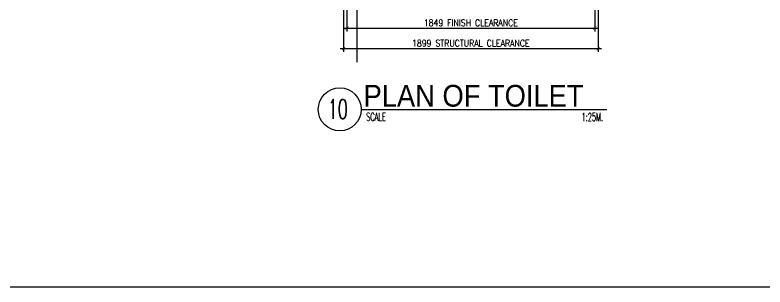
# Model space of a CAD drawing. Extents: x -233600 to -204723, y 196485 to 216410.
# Drawn here: x -228003 to -222405, y 196485 to 198512 of the extents above; entities that cross this region are included whole.
import ezdxf

# ---------------------------------------------------------------- set-up
doc = ezdxf.new("R2010")
doc.units = 0
doc.header["$LTSCALE"] = 500
doc.header["$MEASUREMENT"] = 0
doc.linetypes.add('CENTERX2', pattern=[4, 2.5, -0.5, 0.5, -0.5])
doc.layers.get('0').update_dxf_attribs({"linetype": 'CONTINUOUS'})
doc.layers.get('DEFPOINTS').update_dxf_attribs({"linetype": 'CONTINUOUS'})
for name, color, linetype in [('AXES', 11, 'CENTERX2'), ('Dimout', 4, 'CONTINUOUS'), ('SANI', 2, 'CONTINUOUS'), ('TITLE', 1, 'CONTINUOUS'), ('TXT', 2, 'CONTINUOUS'), ('TXT1', 2, 'CONTINUOUS')]:
    doc.layers.add(name, color=color, linetype=linetype)
doc.styles.add('DIM', font='simplex.shx', dxfattribs={"width": 0.85})
doc.styles.add('ROMANS', font='romans.shx', dxfattribs={"width": 0.6})
doc.styles.add('TTXT', font='swisse.ttf', dxfattribs={"width": 0.9})
doc.dimstyles.new('DIM1-25', dxfattribs={"dimscale": 25, "dimtxt": 2, "dimasz": 1, "dimexe": 1, "dimexo": 1, "dimgap": 0.6, "dimtad": 1, "dimdec": 0, "dimdsep": 46, "dimtxsty": 'DIM', "dimblk1": 'ARCHTICK', "dimblk2": 'ARCHTICK', "dimsah": 1, "dimcen": 0.09, "dimdle": 1, "dimclrd": 256, "dimclrt": 2, "dimadec": 0, "dimazin": 0, "dimtfac": 1, "dimtdec": 0, "dimtix": 1, "dimtmove": 1, "dimatfit": 3, "dimldrblk": 'ARCHTICK', "dimfxl": 0, "dimtvp": 2, "dimtolj": 1, "dimtzin": 0, "dimarcsym": 0})

# ---------------------------------------------------------------- blocks, each defined once
blk = doc.blocks.new('A0-BOX')
at = {"layer": 'TITLE'}
blk.add_line((0, 0), (113.3, 0), dxfattribs=at)
blk = doc.blocks.new('_ARCHTICK')
at = {"color": 0, "linetype": 'ByBlock', "const_width": 0.15}
blk.add_lwpolyline([(-0.5, -0.5), (0.5, 0.5)], dxfattribs=at)
blk = doc.blocks.new('*D152')
at = {"layer": 'DEFPOINTS', "color": 0}
for p in [(-225550.2, 199479.7), (-223651.1, 199129.7), (-223651.1, 198261.5)]:
    blk.add_point(p, dxfattribs=at)
at = {"layer": 'Dimout', "color": 0, "lineweight": -2}
for p, q in [((-225550.2, 199454.7), (-225550.2, 198236.5)), ((-223651.1, 199104.7), (-223651.1, 198236.5))]:
    blk.add_line(p, q, dxfattribs=at)
at = {"layer": 'Dimout', "lineweight": -2}
blk.add_line((-225575.2, 198261.5), (-223626.1, 198261.5), dxfattribs=at)
at = {"layer": 'Dimout', "lineweight": -2, "xscale": 25, "yscale": 25, "zscale": 25, "rotation": 180}
blk.add_blockref('_ARCHTICK', (-225550.2, 198261.5), dxfattribs=at)
at = {"layer": 'Dimout', "lineweight": -2, "xscale": 25, "yscale": 25, "zscale": 25}
blk.add_blockref('_ARCHTICK', (-223651.1, 198261.5), dxfattribs=at)
at = {"layer": 'Dimout', "color": 2, "insert": (-224600.7, 198301.5), "char_height": 50, "attachment_point": 5, "style": 'DIM'}
blk.add_mtext('\\A1;1899 STRUCTURAL CLEARANCE', dxfattribs=at)
blk = doc.blocks.new('*D151')
at = {"layer": 'DEFPOINTS', "color": 0}
for p in [(-225525.2, 199504.7), (-223676.1, 199154.7), (-223676.1, 198413.4)]:
    blk.add_point(p, dxfattribs=at)
at = {"layer": 'Dimout', "color": 0, "lineweight": -2}
for p, q in [((-225525.2, 199479.7), (-225525.2, 198388.4)), ((-223676.1, 199129.7), (-223676.1, 198388.4))]:
    blk.add_line(p, q, dxfattribs=at)
at = {"layer": 'Dimout', "lineweight": -2}
blk.add_line((-225550.2, 198413.4), (-223651.1, 198413.4), dxfattribs=at)
at = {"layer": 'Dimout', "lineweight": -2, "xscale": 25, "yscale": 25, "zscale": 25, "rotation": 180}
blk.add_blockref('_ARCHTICK', (-225525.2, 198413.4), dxfattribs=at)
at = {"layer": 'Dimout', "lineweight": -2, "xscale": 25, "yscale": 25, "zscale": 25}
blk.add_blockref('_ARCHTICK', (-223676.1, 198413.4), dxfattribs=at)
at = {"layer": 'Dimout', "color": 2, "insert": (-224600.7, 198453.4), "char_height": 50, "attachment_point": 5, "style": 'DIM'}
blk.add_mtext('\\A1;1849 FINISH CLEARANCE', dxfattribs=at)

msp = doc.modelspace()

# ---------------------------------------------------------------- linework, layer by layer
at = {"layer": 'AXES'}
msp.add_line((-225450.2, 198160.4), (-225450.2, 202249), dxfattribs=at)
at = {"layer": 'SANI', "color": 6}
msp.add_line((-225419.1, 197808.9), (-223584.5, 197808.9), dxfattribs=at)
at = {"layer": 'TITLE', "color": 6}
msp.add_circle((-225579.1, 197808.9), 160, dxfattribs=at)

# ---------------------------------------------------------------- block references
at = {"xscale": 250, "yscale": 250, "zscale": 250}
msp.add_blockref('A0-BOX', (-233600.1, 196485.4), dxfattribs=at)

# ---------------------------------------------------------------- texts
at = {"layer": 'TITLE', "style": 'ROMANS', "width": 0.6}
msp.add_text('10', height=143.92, dxfattribs=at).set_placement((-225667.8, 197739.4))
at = {"layer": 'TXT', "style": 'ROMANS', "width": 0.6}
for s, p in [('SCALE', (-225381.3, 197723.4)), ('1:25M.', (-223774.3, 197722.1))]:
    msp.add_text(s, height=60, dxfattribs=at).set_placement(p)
at = {"layer": 'TXT1', "color": 6, "style": 'TTXT', "width": 0.9}
msp.add_text('PLAN OF TOILET', height=162.094, dxfattribs=at).set_placement((-225401.3, 197829.3))

# ---------------------------------------------------------------- dimensions: what is measured, and where the dimension line sits
at = {"layer": 'Dimout'}
for base, p1, p2, text, picture, middle in [((-223676.1, 198413.4), (-225525.2, 199504.7), (-223676.1, 199154.7), '<> FINISH CLEARANCE', '*D151', (-224600.7, 198453.4)), ((-223651.1, 198261.5), (-225550.2, 199479.7), (-223651.1, 199129.7), '<> STRUCTURAL CLEARANCE', '*D152', (-224600.7, 198301.5))]:
    dim = msp.add_linear_dim(base=base, p1=p1, p2=p2, text=text, dimstyle='DIM1-25', dxfattribs=at)
    dim.commit()
    dim.dimension.update_dxf_attribs({"geometry": picture, "text_midpoint": middle})

doc.saveas('drawing.dxf')
